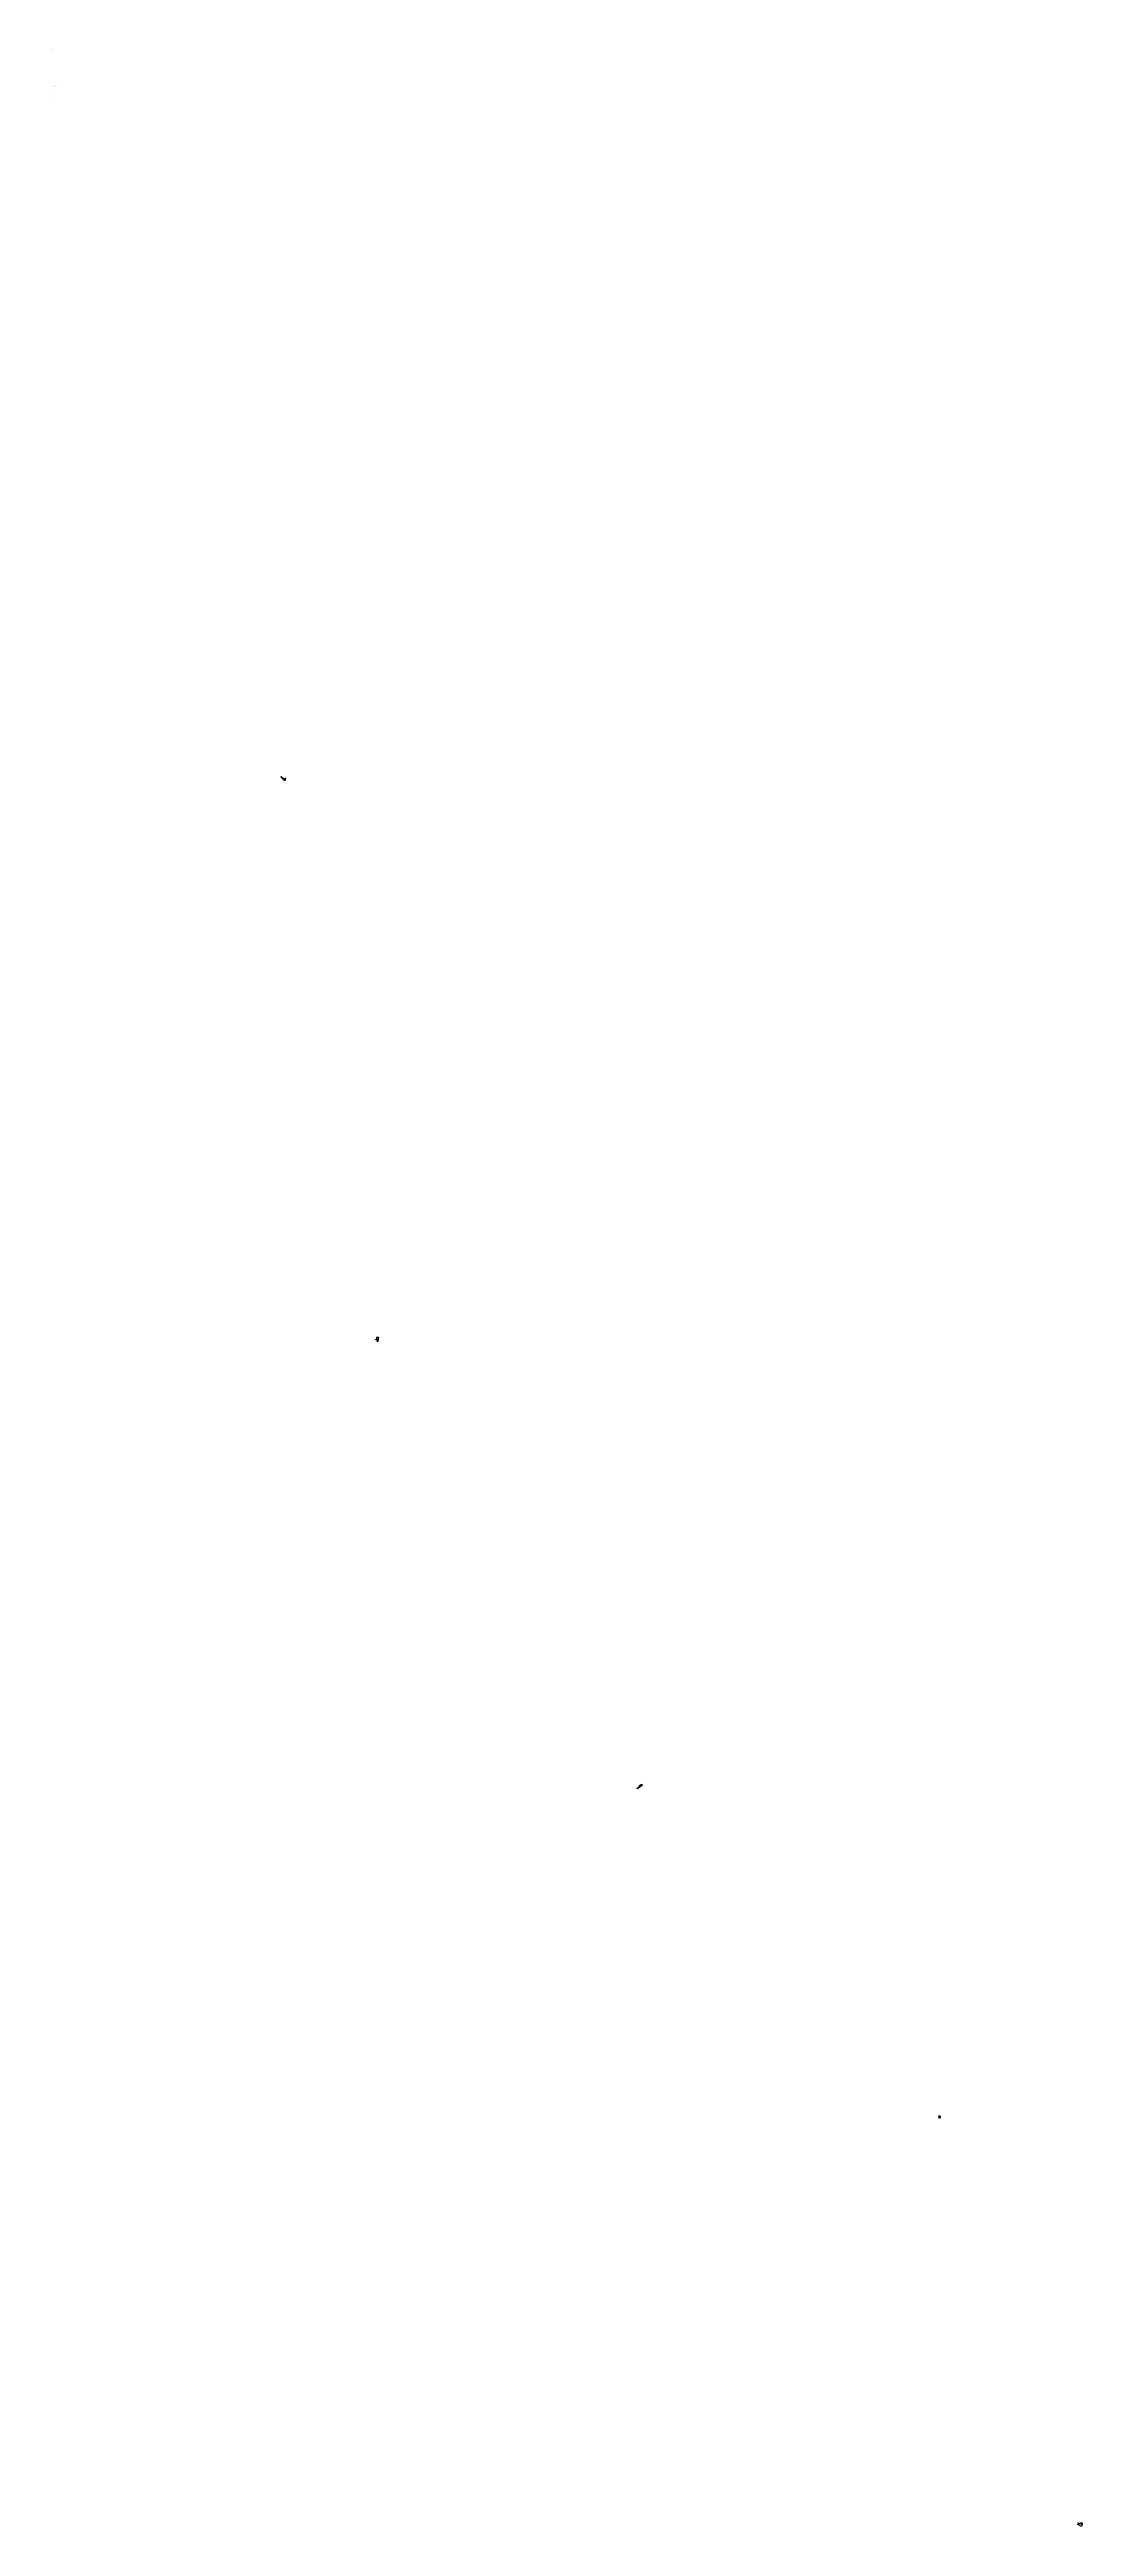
# Model space of a CAD drawing. Header units: metres. Extents: x 326317 to 355992, y 1741468 to 1812643.
import ezdxf

# ---------------------------------------------------------------- set-up
doc = ezdxf.new("R2010")
doc.units = ezdxf.units.M
for name, color, linetype in [('HARBOUR', 1, 'Continuous'), ('HARBOUR TEXT', 250, 'Continuous'), ('PORT', 5, 'Continuous'), ('PORT TEXT', 7, 'Continuous')]:
    doc.layers.add(name, color=color, linetype=linetype)
doc.styles.get("Standard").update_dxf_attribs({"font": 'calibri.ttf'})

msp = doc.modelspace()

# ---------------------------------------------------------------- linework, layer by layer
at = {"layer": 'HARBOUR', "const_width": 0.1}
msp.add_lwpolyline([(326440, 1811363), (326438, 1811359), (326412, 1811372), (326399, 1811370), (326412, 1811301), (326406, 1811299), (326361, 1811551), (326367, 1811552), (326369, 1811551), (326374, 1811552), (326376, 1811553), (326378, 1811554), (326379, 1811558), (326378, 1811564), (326377, 1811569), (326377, 1811573), (326376, 1811576), (326375, 1811578), (326373, 1811579), (326370, 1811580), (326368, 1811581), (326366, 1811581), (326362, 1811581), (326356, 1811580), (326351, 1811606), (326417, 1811646), (326630, 1811775), (326633, 1811769), (326636, 1811770), (326640, 1811770), (326644, 1811768), (326647, 1811766), (326649, 1811761), (326649, 1811757), (326645, 1811745), (326639, 1811735), (326638, 1811731), (326635, 1811728), (326634, 1811726), (326633, 1811723), (326633, 1811719), (326632, 1811715), (326632, 1811711), (326631, 1811708), (326629, 1811706), (326625, 1811701), (326620, 1811698), (326613, 1811695), (326602, 1811690), (326597, 1811684), (326591, 1811673), (326586, 1811665), (326582, 1811663), (326577, 1811660), (326575, 1811658), (326575, 1811656), (326576, 1811655), (326578, 1811653), (326580, 1811651), (326583, 1811650), (326587, 1811651), (326593, 1811654), (326598, 1811654), (326602, 1811651), (326603, 1811639), (326602, 1811627), (326558, 1811605), (326563, 1811569), (326561, 1811568), (326558, 1811567), (326555, 1811565), (326552, 1811563), (326548, 1811559), (326535, 1811540), (326526, 1811524), (326523, 1811520), (326511, 1811507), (326503, 1811500), (326497, 1811492), (326490, 1811483), (326481, 1811468), (326474, 1811460), (326471, 1811456), (326469, 1811451), (326468, 1811447), (326465, 1811438), (326463, 1811427), (326460, 1811420), (326458, 1811410), (326445, 1811376)], close=True, dxfattribs=at)
at = {"layer": 'PORT', "const_width": 0.1}
msp.add_lwpolyline([(326350, 1812615), (326317, 1812591), (326322, 1812585), (326354, 1812609), (326360, 1812600), (326369, 1812607), (326351, 1812632), (326342, 1812626)], close=True, dxfattribs=at)
at = {"layer": 'PORT', "flags": 128}
for points in [[(332975, 1791752), (333039, 1791692), (333031, 1791681), (333051, 1791665), (333055, 1791681), (333085, 1791674), (333091, 1791709), (333095, 1791708), (333079, 1791637), (333076, 1791632), (332960, 1791740)], [(335731, 1775650), (335771, 1775641), (335750, 1775545), (335754, 1775544), (335747, 1775517), (335729, 1775522), (335736, 1775548), (335741, 1775547), (335750, 1775588), (335728, 1775592), (335720, 1775564), (335683, 1775570), (335685, 1775580), (335718, 1775573), (335724, 1775600)], [(343209, 1762667), (343202, 1762682), (343208, 1762685), (343204, 1762693), (343244, 1762715), (343246, 1762711), (343266, 1762724), (343256, 1762743), (343262, 1762747), (343263, 1762744), (343261, 1762742), (343265, 1762735), (343283, 1762756), (343278, 1762772), (343333, 1762798), (343336, 1762791), (343332, 1762789), (343339, 1762774), (343273, 1762721), (343276, 1762715), (343241, 1762694), (343242, 1762692), (343218, 1762679), (343220, 1762673)], [(351872, 1753265), (351857, 1753258), (351869, 1753225), (351868, 1753215), (351909, 1753216), (351909, 1753229), (351891, 1753227), (351885, 1753238), (351888, 1753238), (351883, 1753248), (351910, 1753252), (351909, 1753259), (351880, 1753252)], [(355858, 1741520), (355858, 1741540), (355866, 1741547), (355879, 1741550), (355879, 1741576), (355888, 1741576), (355889, 1741551), (355913, 1741550), (355942, 1741543), (355953, 1741539), (355962, 1741557), (355940, 1741566), (355945, 1741583), (355992, 1741567), (355985, 1741549), (355973, 1741554), (355965, 1741536), (355986, 1741525), (355963, 1741468)]]:
    msp.add_lwpolyline(points, close=True, dxfattribs=at)

# ---------------------------------------------------------------- texts
at = {"layer": 'HARBOUR TEXT', "insert": (326438, 1811584), "char_height": 10, "width": 133.51, "attachment_point": 1}
msp.add_mtext('DEVGAD HARBOR', dxfattribs=at)
at = {"layer": 'PORT TEXT', "char_height": 10, "attachment_point": 1}
for s, insert in [('DEVGAD PORT', (326317, 1812643)), ('REDI PORT', (355881, 1741540))]:
    msp.add_mtext_dynamic_manual_height_columns(s, width=96.65, gutter_width=1, heights=[48.1], dxfattribs=dict(at, insert=insert))
for s, insert, width in [('ACHARA PORT', (333021, 1791740), 96.7), ('MALVAN \\PPORT ', (335690, 1775635), 11.82), ('NIVATI FISHING PORT', (343284, 1762730), 150.27), ('{\\W6.928114; }VENGURLA \\P{\\W9.357919; }BANDAR', (351822, 1753213), 119.96)]:
    msp.add_mtext(s, dxfattribs=dict(at, insert=insert, width=width))

doc.saveas('drawing.dxf')
